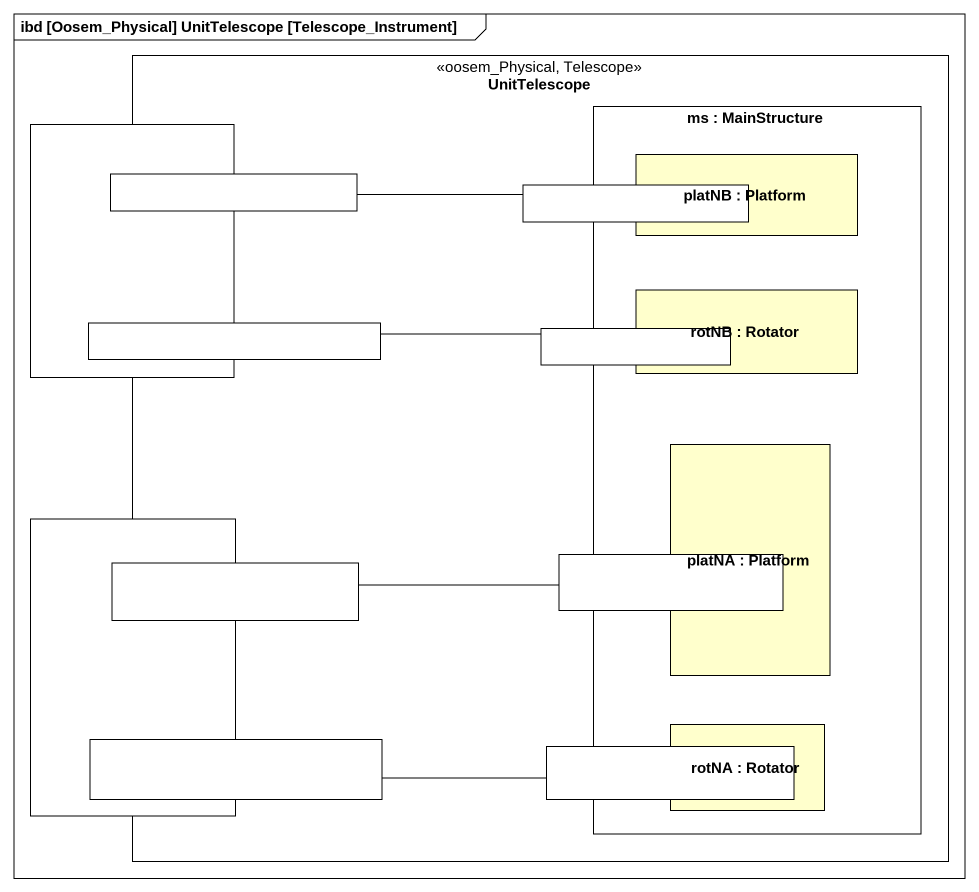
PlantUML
@startuml
mainframe ibd [Oosem_Physical] UnitTelescope [Telescope_Instrument]
rectangle UnitTelescope <<oosem_Physical, Telescope>> {
  port " " as port1
  rectangle "ms : MainStructure" as ms {
    rectangle "platNB : Platform" as platNB {
      port " " as port3
    }
    rectangle "rotNB : Rotator" as rotNB {
      port " " as port5
    }
    rectangle "platNA : Platform" as platNA {
      port " " as port8
    }
    rectangle "rotNA : Rotator" as rotNA {
      port " " as port10
    }
  }
  port " " as port2
  port " " as port4
  port " " as port6
  port " " as port7
  port " " as port9
}
port2 -right- port3
port4 -right- port5
port7 -right- port8
port9 -right- port10
@enduml
